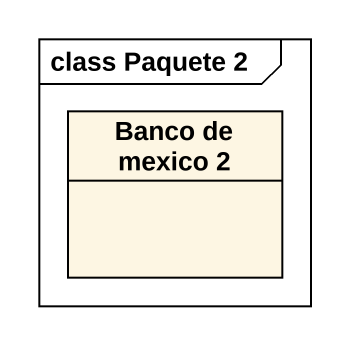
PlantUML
@startuml
mainframe class Paquete 2
hide circle
hide empty members
class "Banco de mexico 2" as Banco_de_mexico_2
@enduml
